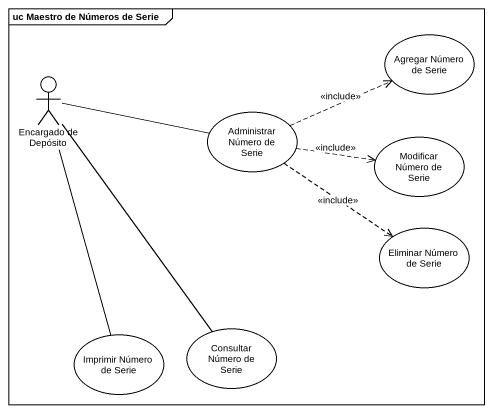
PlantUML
@startuml
mainframe uc Maestro de Números de Serie
usecase "Agregar Número de Serie" as Agregar_Número_de_Serie
actor "Encargado de Depósito" as Encargado_de_Depósito
usecase "Administrar Número de Serie" as Administrar_Número_de_Serie
usecase "Modificar Número de Serie" as Modificar_Número_de_Serie
usecase "Eliminar Número de Serie" as Eliminar_Número_de_Serie
usecase "Imprimir Número de Serie" as Imprimir_Número_de_Serie
usecase "Consultar Número de Serie" as Consultar_Número_de_Serie
Encargado_de_Depósito -right- Administrar_Número_de_Serie
Encargado_de_Depósito -- Imprimir_Número_de_Serie
Encargado_de_Depósito -- Consultar_Número_de_Serie
Administrar_Número_de_Serie .right.> Agregar_Número_de_Serie : <<include>>
Administrar_Número_de_Serie .right.> Modificar_Número_de_Serie : <<include>>
Administrar_Número_de_Serie ..> Eliminar_Número_de_Serie : <<include>>
@enduml
